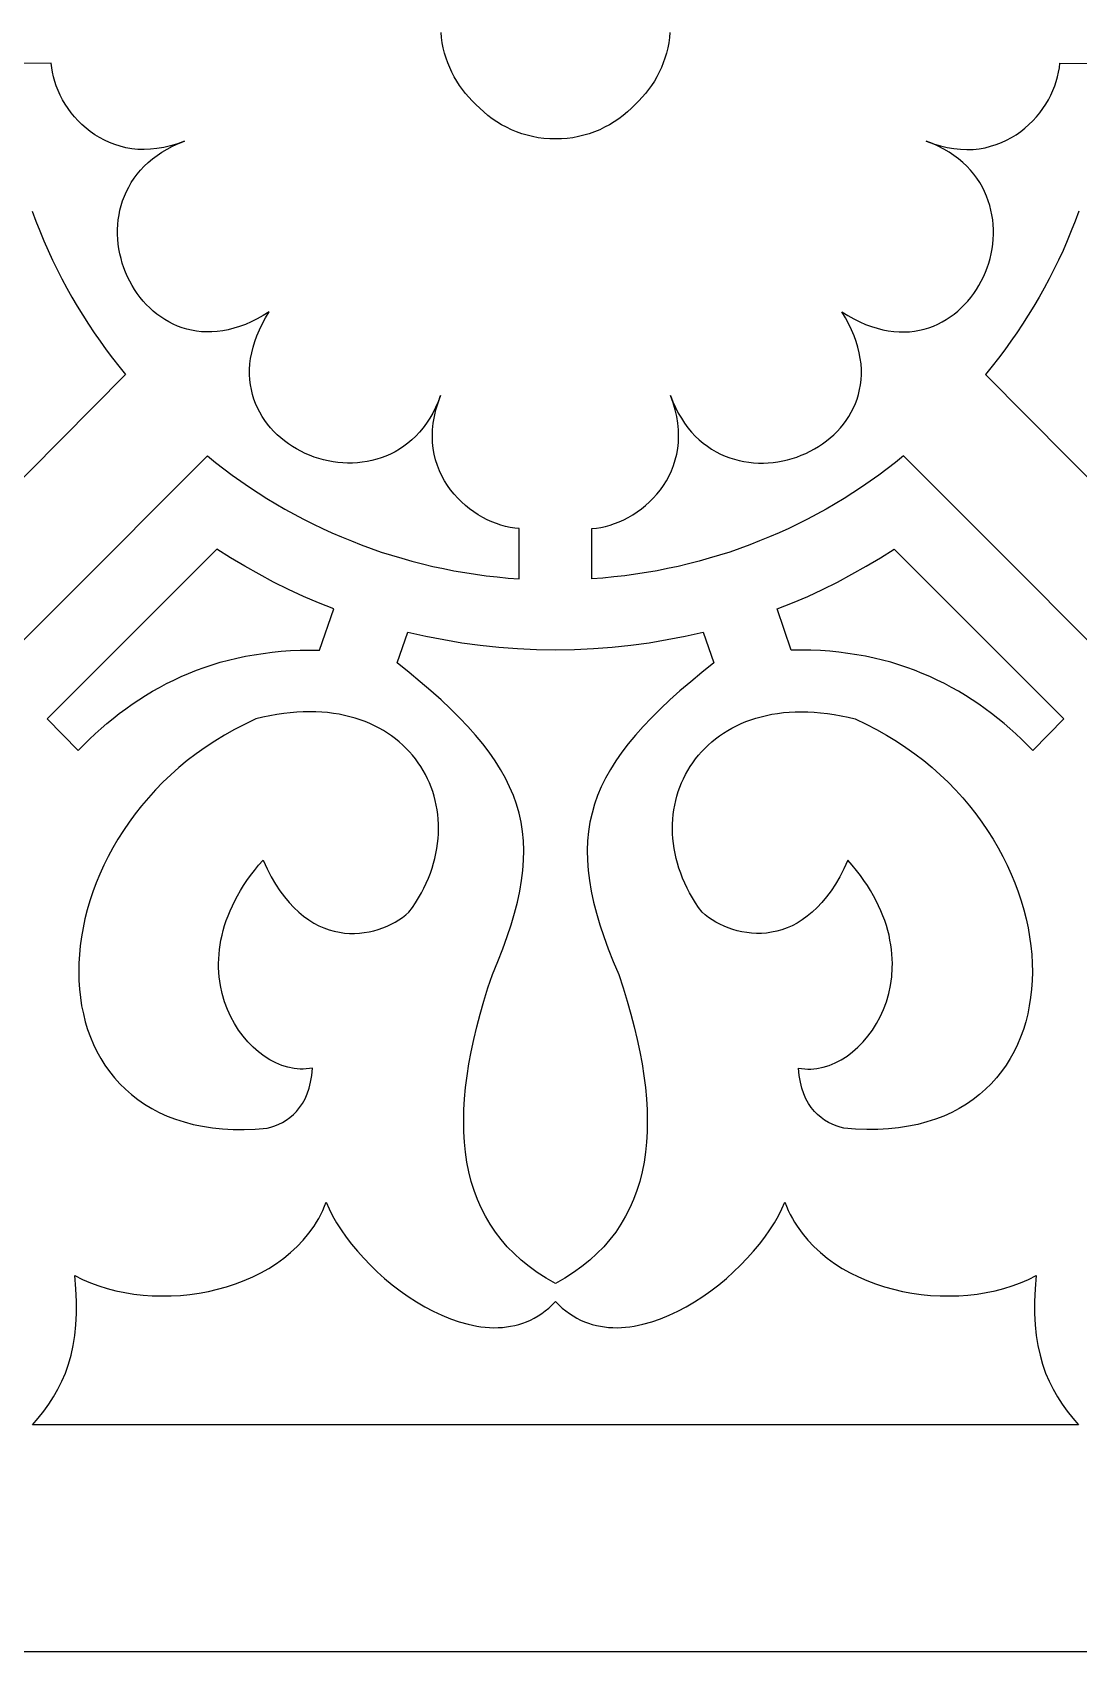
# Model space of a CAD drawing. Extents: x -54 to 62, y -138 to -98.
# Drawn here: x 7.35 to 20.18, y -138.19 to -118.33 of the extents above; entities that cross this region are included whole.
import ezdxf

# ---------------------------------------------------------------- set-up
doc = ezdxf.new("R2010")
doc.units = 0
doc.header["$MEASUREMENT"] = 0
doc.layers.add('LAYER_1', color=18, linetype='CONTINUOUS')

msp = doc.modelspace()

# ---------------------------------------------------------------- linework, layer by layer
at = {"layer": 'LAYER_1'}
for points in [[(15.17, -118.331), (15.164, -118.396), (15.154, -118.46), (15.142, -118.523), (15.126, -118.585), (15.108, -118.646), (15.087, -118.705), (15.064, -118.763), (15.038, -118.82), (15.009, -118.875), (14.978, -118.929), (14.944, -118.981), (14.908, -119.031), (14.87, -119.08), (14.83, -119.126), (14.787, -119.171), (14.743, -119.214), (14.696, -119.262), (14.647, -119.307), (14.595, -119.35), (14.542, -119.391), (14.486, -119.429), (14.429, -119.464), (14.369, -119.496), (14.308, -119.525), (14.245, -119.551), (14.181, -119.574), (14.115, -119.593), (14.047, -119.61), (13.979, -119.623), (13.909, -119.632), (13.838, -119.637), (13.766, -119.639), (13.695, -119.637), (13.624, -119.632), (13.554, -119.623), (13.485, -119.61), (13.418, -119.593), (13.352, -119.574), (13.288, -119.551), (13.225, -119.525), (13.164, -119.496), (13.104, -119.464), (13.047, -119.429), (12.991, -119.391), (12.937, -119.35), (12.886, -119.307), (12.837, -119.262), (12.79, -119.214), (12.745, -119.171), (12.703, -119.126), (12.663, -119.08), (12.625, -119.031), (12.589, -118.981), (12.555, -118.929), (12.524, -118.875), (12.495, -118.82), (12.469, -118.763), (12.445, -118.705), (12.424, -118.646), (12.406, -118.585), (12.391, -118.523), (12.378, -118.46), (12.369, -118.396), (12.363, -118.331)], [(5.927, -127.102), (9.5, -123.526), (9.6, -123.606), (9.701, -123.684), (9.804, -123.76), (9.908, -123.835), (10.014, -123.907), (10.121, -123.978), (10.229, -124.046), (10.339, -124.113), (10.45, -124.177), (10.563, -124.24), (10.677, -124.3), (10.792, -124.358), (10.908, -124.414), (11.026, -124.468), (11.144, -124.52), (11.264, -124.569), (11.385, -124.616), (11.508, -124.661), (11.631, -124.704), (11.755, -124.744), (11.881, -124.781), (12.007, -124.817), (12.134, -124.85), (12.263, -124.88), (12.392, -124.908), (12.522, -124.934), (12.653, -124.957), (12.785, -124.977), (12.918, -124.995), (13.051, -125.01), (13.185, -125.023), (13.32, -125.033), (13.32, -124.416), (13.266, -124.411), (13.211, -124.403), (13.155, -124.391), (13.098, -124.375), (13.042, -124.356), (12.985, -124.334), (12.929, -124.308), (12.874, -124.28), (12.819, -124.248), (12.766, -124.213), (12.713, -124.175), (12.663, -124.134), (12.614, -124.09), (12.567, -124.044), (12.523, -123.994), (12.481, -123.942), (12.442, -123.887), (12.406, -123.83), (12.373, -123.77), (12.344, -123.707), (12.319, -123.642), (12.297, -123.575), (12.28, -123.505), (12.268, -123.434), (12.26, -123.36), (12.257, -123.283), (12.259, -123.205), (12.267, -123.125), (12.281, -123.043), (12.3, -122.959), (12.326, -122.873), (12.358, -122.785), (12.329, -122.861), (12.296, -122.933), (12.261, -123.001), (12.224, -123.064), (12.184, -123.125), (12.142, -123.181), (12.098, -123.234), (12.053, -123.283), (12.005, -123.328), (11.956, -123.37), (11.905, -123.408), (11.852, -123.443), (11.799, -123.474), (11.744, -123.503), (11.688, -123.527), (11.631, -123.549), (11.574, -123.567), (11.515, -123.583), (11.456, -123.595), (11.397, -123.604), (11.338, -123.61), (11.278, -123.613), (11.218, -123.614), (11.158, -123.611), (11.099, -123.606), (11.039, -123.598), (10.981, -123.587), (10.922, -123.573), (10.865, -123.557), (10.808, -123.539), (10.752, -123.518), (10.698, -123.494), (10.644, -123.468), (10.592, -123.44), (10.541, -123.41), (10.492, -123.377), (10.444, -123.342), (10.399, -123.305), (10.355, -123.266), (10.313, -123.225), (10.274, -123.182), (10.237, -123.137), (10.202, -123.09), (10.17, -123.041), (10.14, -122.99), (10.114, -122.938), (10.09, -122.884), (10.069, -122.829), (10.052, -122.771), (10.038, -122.713), (10.027, -122.653), (10.02, -122.591), (10.016, -122.528), (10.017, -122.464), (10.021, -122.398), (10.029, -122.331), (10.042, -122.263), (10.059, -122.194), (10.08, -122.124), (10.106, -122.053), (10.137, -121.981), (10.172, -121.908), (10.212, -121.834), (10.258, -121.759), (10.183, -121.805), (10.11, -121.846), (10.037, -121.881), (9.965, -121.912), (9.894, -121.939), (9.824, -121.96), (9.755, -121.978), (9.687, -121.991), (9.62, -121.999), (9.555, -122.004), (9.49, -122.005), (9.427, -122.002), (9.366, -121.995), (9.305, -121.984), (9.247, -121.971), (9.189, -121.953), (9.134, -121.933), (9.08, -121.91), (9.027, -121.883), (8.976, -121.854), (8.927, -121.822), (8.88, -121.788), (8.835, -121.751), (8.792, -121.711), (8.75, -121.67), (8.711, -121.626), (8.674, -121.581), (8.639, -121.534), (8.606, -121.485), (8.575, -121.434), (8.546, -121.382), (8.52, -121.329), (8.496, -121.274), (8.475, -121.218), (8.456, -121.162), (8.44, -121.104), (8.426, -121.046), (8.415, -120.987), (8.407, -120.928), (8.401, -120.869), (8.398, -120.809), (8.398, -120.749), (8.401, -120.689), (8.407, -120.63), (8.416, -120.57), (8.427, -120.512), (8.442, -120.453), (8.46, -120.396), (8.482, -120.339), (8.506, -120.283), (8.534, -120.228), (8.565, -120.174), (8.6, -120.121), (8.638, -120.07), (8.68, -120.021), (8.725, -119.973), (8.773, -119.927), (8.826, -119.882), (8.882, -119.84), (8.942, -119.8), (9.006, -119.763), (9.073, -119.727), (9.145, -119.695), (9.22, -119.664), (9.133, -119.697), (9.047, -119.723), (8.963, -119.743), (8.881, -119.757), (8.801, -119.765), (8.723, -119.768), (8.647, -119.766), (8.573, -119.758), (8.501, -119.746), (8.431, -119.729), (8.364, -119.708), (8.299, -119.683), (8.236, -119.654), (8.176, -119.622), (8.118, -119.586), (8.063, -119.548), (8.011, -119.506), (7.961, -119.462), (7.914, -119.415), (7.87, -119.367), (7.829, -119.317), (7.791, -119.265), (7.756, -119.211), (7.723, -119.157), (7.694, -119.102), (7.669, -119.046), (7.646, -118.989), (7.627, -118.933), (7.611, -118.877), (7.599, -118.821), (7.59, -118.765), (7.585, -118.711), (6.968, -118.714)], [(21.606, -127.102), (18.032, -123.526), (17.933, -123.606), (17.832, -123.684), (17.729, -123.76), (17.625, -123.835), (17.519, -123.907), (17.412, -123.978), (17.304, -124.046), (17.194, -124.113), (17.083, -124.177), (16.97, -124.24), (16.856, -124.3), (16.741, -124.358), (16.625, -124.414), (16.507, -124.468), (16.388, -124.52), (16.268, -124.569), (16.147, -124.616), (16.025, -124.661), (15.902, -124.704), (15.778, -124.744), (15.652, -124.781), (15.526, -124.817), (15.398, -124.85), (15.27, -124.88), (15.141, -124.908), (15.011, -124.934), (14.88, -124.957), (14.748, -124.977), (14.615, -124.995), (14.482, -125.01), (14.347, -125.023), (14.212, -125.033), (14.212, -124.416), (14.267, -124.411), (14.322, -124.403), (14.378, -124.391), (14.435, -124.375), (14.491, -124.356), (14.548, -124.334), (14.604, -124.308), (14.659, -124.28), (14.714, -124.248), (14.767, -124.213), (14.819, -124.175), (14.87, -124.134), (14.919, -124.09), (14.965, -124.044), (15.01, -123.994), (15.052, -123.942), (15.091, -123.887), (15.127, -123.83), (15.159, -123.77), (15.188, -123.707), (15.214, -123.642), (15.235, -123.575), (15.252, -123.505), (15.265, -123.434), (15.273, -123.36), (15.276, -123.283), (15.273, -123.205), (15.266, -123.125), (15.252, -123.043), (15.232, -122.959), (15.207, -122.873), (15.175, -122.785), (15.204, -122.861), (15.237, -122.933), (15.272, -123.001), (15.309, -123.064), (15.349, -123.125), (15.39, -123.181), (15.434, -123.234), (15.48, -123.283), (15.528, -123.328), (15.577, -123.37), (15.628, -123.408), (15.68, -123.443), (15.734, -123.474), (15.789, -123.503), (15.845, -123.527), (15.902, -123.549), (15.959, -123.567), (16.017, -123.583), (16.076, -123.595), (16.136, -123.604), (16.195, -123.61), (16.255, -123.613), (16.315, -123.614), (16.375, -123.611), (16.434, -123.606), (16.493, -123.598), (16.552, -123.587), (16.61, -123.573), (16.668, -123.557), (16.725, -123.539), (16.78, -123.518), (16.835, -123.494), (16.889, -123.468), (16.941, -123.44), (16.992, -123.41), (17.041, -123.377), (17.088, -123.342), (17.134, -123.305), (17.178, -123.266), (17.219, -123.225), (17.259, -123.182), (17.296, -123.137), (17.331, -123.09), (17.363, -123.041), (17.392, -122.99), (17.419, -122.938), (17.443, -122.884), (17.463, -122.829), (17.481, -122.771), (17.495, -122.713), (17.506, -122.653), (17.513, -122.591), (17.516, -122.528), (17.516, -122.464), (17.512, -122.398), (17.503, -122.331), (17.491, -122.263), (17.474, -122.194), (17.452, -122.124), (17.427, -122.053), (17.396, -121.981), (17.361, -121.908), (17.32, -121.834), (17.275, -121.759), (17.349, -121.805), (17.423, -121.846), (17.496, -121.881), (17.568, -121.912), (17.639, -121.939), (17.709, -121.96), (17.778, -121.978), (17.846, -121.991), (17.913, -121.999), (17.978, -122.004), (18.042, -122.005), (18.105, -122.002), (18.167, -121.995), (18.227, -121.984), (18.286, -121.971), (18.343, -121.953), (18.399, -121.933), (18.453, -121.91), (18.506, -121.883), (18.556, -121.854), (18.605, -121.822), (18.652, -121.788), (18.698, -121.751), (18.741, -121.711), (18.782, -121.67), (18.822, -121.626), (18.859, -121.581), (18.894, -121.534), (18.927, -121.485), (18.958, -121.434), (18.986, -121.382), (19.013, -121.329), (19.036, -121.274), (19.058, -121.218), (19.077, -121.162), (19.093, -121.104), (19.107, -121.046), (19.118, -120.987), (19.126, -120.928), (19.132, -120.869), (19.135, -120.809), (19.135, -120.749), (19.132, -120.689), (19.126, -120.63), (19.117, -120.57), (19.105, -120.512), (19.09, -120.453), (19.072, -120.396), (19.051, -120.339), (19.026, -120.283), (18.999, -120.228), (18.967, -120.174), (18.933, -120.121), (18.895, -120.07), (18.853, -120.021), (18.808, -119.973), (18.759, -119.927), (18.707, -119.882), (18.651, -119.84), (18.591, -119.8), (18.527, -119.763), (18.459, -119.727), (18.388, -119.695), (18.312, -119.664), (18.4, -119.697), (18.485, -119.723), (18.569, -119.743), (18.651, -119.757), (18.732, -119.765), (18.81, -119.768), (18.886, -119.766), (18.96, -119.758), (19.032, -119.746), (19.101, -119.729), (19.169, -119.708), (19.234, -119.683), (19.296, -119.654), (19.357, -119.622), (19.414, -119.586), (19.469, -119.548), (19.522, -119.506), (19.571, -119.462), (19.618, -119.415), (19.662, -119.367), (19.704, -119.317), (19.742, -119.265), (19.777, -119.211), (19.809, -119.157), (19.838, -119.102), (19.864, -119.046), (19.887, -118.989), (19.906, -118.933), (19.922, -118.877), (19.934, -118.821), (19.943, -118.765), (19.948, -118.711), (20.564, -118.714)], [(7.35, -120.525), (7.395, -120.647), (7.443, -120.767), (7.493, -120.887), (7.545, -121.006), (7.599, -121.123), (7.656, -121.239), (7.715, -121.354), (7.776, -121.467), (7.839, -121.58), (7.904, -121.69), (7.971, -121.8), (8.04, -121.908), (8.111, -122.015), (8.184, -122.12), (8.259, -122.224), (8.336, -122.326), (8.415, -122.427), (8.495, -122.526), (4.938, -126.118)], [(20.183, -120.525), (20.138, -120.647), (20.09, -120.767), (20.04, -120.887), (19.988, -121.006), (19.933, -121.123), (19.877, -121.239), (19.818, -121.354), (19.757, -121.467), (19.694, -121.58), (19.629, -121.69), (19.562, -121.8), (19.493, -121.908), (19.422, -122.015), (19.349, -122.12), (19.274, -122.224), (19.197, -122.326), (19.118, -122.427), (19.037, -122.526), (22.595, -126.118)], [(-54.476, -138.189), (61.942, -138.189)]]:
    msp.add_lwpolyline(points, dxfattribs=at)
for points in [[(7.534, -126.752), (7.914, -127.138), (8.052, -127.001), (8.122, -126.934), (8.195, -126.869), (8.268, -126.806), (8.343, -126.744), (8.419, -126.684), (8.497, -126.626), (8.577, -126.57), (8.658, -126.515), (8.74, -126.463), (8.824, -126.412), (8.91, -126.364), (8.997, -126.318), (9.086, -126.274), (9.177, -126.232), (9.269, -126.192), (9.364, -126.155), (9.459, -126.12), (9.557, -126.087), (9.656, -126.057), (9.758, -126.03), (9.861, -126.005), (9.966, -125.983), (10.072, -125.964), (10.181, -125.947), (10.292, -125.933), (10.405, -125.922), (10.519, -125.914), (10.636, -125.909), (10.754, -125.907), (10.875, -125.908), (11.05, -125.403), (10.861, -125.328), (10.675, -125.248), (10.492, -125.162), (10.311, -125.072), (10.133, -124.977), (9.957, -124.878), (9.784, -124.775), (9.614, -124.668)], [(19.999, -126.752), (19.618, -127.138), (19.481, -127.001), (19.41, -126.934), (19.338, -126.869), (19.265, -126.806), (19.19, -126.744), (19.113, -126.684), (19.035, -126.626), (18.956, -126.57), (18.875, -126.515), (18.792, -126.463), (18.708, -126.412), (18.623, -126.364), (18.535, -126.318), (18.446, -126.274), (18.356, -126.232), (18.263, -126.192), (18.169, -126.155), (18.073, -126.12), (17.976, -126.087), (17.876, -126.057), (17.775, -126.03), (17.672, -126.005), (17.567, -125.983), (17.46, -125.964), (17.351, -125.947), (17.241, -125.933), (17.128, -125.922), (17.013, -125.914), (16.897, -125.909), (16.778, -125.907), (16.657, -125.908), (16.483, -125.403), (16.672, -125.328), (16.858, -125.248), (17.041, -125.162), (17.222, -125.072), (17.4, -124.977), (17.576, -124.878), (17.749, -124.775), (17.919, -124.668)], [(13.766, -125.902), (14, -125.898), (14.231, -125.888), (14.461, -125.87), (14.689, -125.847), (14.914, -125.816), (15.137, -125.779), (15.357, -125.736), (15.575, -125.687), (15.708, -126.062), (15.562, -126.18), (15.424, -126.295), (15.292, -126.407), (15.169, -126.518), (15.052, -126.628), (14.943, -126.736), (14.841, -126.843), (14.747, -126.949), (14.659, -127.055), (14.579, -127.16), (14.506, -127.265), (14.44, -127.37), (14.38, -127.476), (14.328, -127.582), (14.283, -127.689), (14.245, -127.797), (14.214, -127.907), (14.189, -128.018), (14.171, -128.131), (14.16, -128.247), (14.156, -128.364), (14.158, -128.485), (14.167, -128.608), (14.183, -128.734), (14.205, -128.863), (14.234, -128.997), (14.269, -129.134), (14.311, -129.275), (14.359, -129.42), (14.413, -129.57), (14.474, -129.725), (14.541, -129.885), (14.595, -130.05), (14.645, -130.212), (14.691, -130.371), (14.732, -130.527), (14.768, -130.681), (14.8, -130.833), (14.828, -130.981), (14.85, -131.127), (14.868, -131.27), (14.881, -131.41), (14.889, -131.547), (14.892, -131.681), (14.89, -131.813), (14.882, -131.941), (14.87, -132.066), (14.852, -132.188), (14.828, -132.306), (14.799, -132.422), (14.764, -132.534), (14.724, -132.643), (14.678, -132.748), (14.626, -132.85), (14.568, -132.949), (14.504, -133.044), (14.434, -133.136), (14.357, -133.224), (14.275, -133.308), (14.186, -133.389), (14.091, -133.466), (13.989, -133.539), (13.881, -133.609), (13.766, -133.674), (13.652, -133.609), (13.543, -133.539), (13.442, -133.466), (13.347, -133.389), (13.258, -133.308), (13.175, -133.224), (13.099, -133.136), (13.029, -133.044), (12.965, -132.949), (12.907, -132.85), (12.855, -132.748), (12.809, -132.643), (12.769, -132.534), (12.734, -132.422), (12.705, -132.306), (12.681, -132.188), (12.663, -132.066), (12.65, -131.941), (12.643, -131.813), (12.641, -131.681), (12.644, -131.547), (12.651, -131.41), (12.664, -131.27), (12.682, -131.127), (12.705, -130.981), (12.732, -130.833), (12.764, -130.681), (12.801, -130.527), (12.842, -130.371), (12.888, -130.212), (12.938, -130.05), (12.992, -129.885), (13.059, -129.725), (13.12, -129.57), (13.174, -129.42), (13.222, -129.275), (13.264, -129.134), (13.299, -128.997), (13.328, -128.863), (13.35, -128.734), (13.365, -128.608), (13.374, -128.485), (13.377, -128.364), (13.373, -128.247), (13.362, -128.131), (13.344, -128.018), (13.319, -127.907), (13.288, -127.797), (13.25, -127.689), (13.204, -127.582), (13.152, -127.476), (13.093, -127.37), (13.027, -127.265), (12.954, -127.16), (12.874, -127.055), (12.786, -126.949), (12.692, -126.843), (12.59, -126.736), (12.481, -126.628), (12.364, -126.518), (12.24, -126.407), (12.109, -126.295), (11.971, -126.18), (11.825, -126.062), (11.958, -125.687), (12.175, -125.736), (12.396, -125.779), (12.618, -125.816), (12.844, -125.847), (13.071, -125.87), (13.301, -125.888), (13.533, -125.898)], [(10.786, -131.034), (10.749, -131.04), (10.711, -131.044), (10.674, -131.046), (10.636, -131.045), (10.598, -131.043), (10.561, -131.038), (10.485, -131.023), (10.41, -131), (10.336, -130.969), (10.264, -130.931), (10.193, -130.886), (10.124, -130.835), (10.058, -130.777), (9.996, -130.713), (9.936, -130.643), (9.881, -130.568), (9.831, -130.488), (9.785, -130.403), (9.744, -130.313), (9.71, -130.219), (9.681, -130.12), (9.659, -130.019), (9.645, -129.913), (9.637, -129.805), (9.637, -129.749), (9.638, -129.693), (9.642, -129.636), (9.647, -129.579), (9.655, -129.521), (9.665, -129.463), (9.678, -129.404), (9.693, -129.344), (9.71, -129.284), (9.73, -129.224), (9.752, -129.164), (9.777, -129.103), (9.805, -129.042), (9.835, -128.98), (9.868, -128.919), (9.904, -128.857), (9.943, -128.795), (9.984, -128.733), (10.029, -128.671), (10.077, -128.608), (10.127, -128.546), (10.181, -128.484), (10.23, -128.589), (10.281, -128.686), (10.333, -128.776), (10.387, -128.858), (10.443, -128.934), (10.501, -129.003), (10.559, -129.065), (10.619, -129.121), (10.679, -129.171), (10.741, -129.215), (10.803, -129.254), (10.865, -129.287), (10.928, -129.314), (10.991, -129.337), (11.054, -129.355), (11.117, -129.368), (11.179, -129.377), (11.241, -129.381), (11.302, -129.382), (11.363, -129.379), (11.422, -129.372), (11.481, -129.362), (11.538, -129.348), (11.594, -129.332), (11.648, -129.313), (11.701, -129.292), (11.751, -129.268), (11.8, -129.242), (11.846, -129.215), (11.89, -129.185), (11.931, -129.154), (11.97, -129.122), (12.012, -129.064), (12.051, -129.005), (12.088, -128.945), (12.122, -128.885), (12.153, -128.825), (12.182, -128.765), (12.208, -128.704), (12.232, -128.644), (12.253, -128.583), (12.272, -128.522), (12.288, -128.461), (12.301, -128.4), (12.312, -128.34), (12.321, -128.279), (12.327, -128.219), (12.331, -128.159), (12.333, -128.099), (12.332, -128.04), (12.329, -127.982), (12.323, -127.923), (12.315, -127.866), (12.305, -127.809), (12.293, -127.753), (12.278, -127.697), (12.262, -127.643), (12.243, -127.589), (12.221, -127.536), (12.198, -127.484), (12.173, -127.434), (12.145, -127.384), (12.115, -127.335), (12.084, -127.288), (12.05, -127.242), (12.014, -127.197), (11.976, -127.154), (11.936, -127.112), (11.894, -127.071), (11.851, -127.033), (11.805, -126.995), (11.757, -126.96), (11.708, -126.926), (11.656, -126.894), (11.603, -126.864), (11.548, -126.835), (11.491, -126.809), (11.432, -126.784), (11.372, -126.762), (11.31, -126.742), (11.246, -126.724), (11.18, -126.708), (11.113, -126.694), (11.044, -126.683), (10.973, -126.674), (10.901, -126.668), (10.827, -126.664), (10.751, -126.663), (10.674, -126.664), (10.596, -126.668), (10.515, -126.675), (10.434, -126.685), (10.351, -126.697), (10.266, -126.713), (10.18, -126.731), (10.092, -126.752), (9.96, -126.815), (9.832, -126.881), (9.708, -126.95), (9.588, -127.023), (9.472, -127.1), (9.36, -127.18), (9.252, -127.263), (9.149, -127.348), (9.049, -127.437), (8.954, -127.528), (8.862, -127.621), (8.775, -127.717), (8.692, -127.815), (8.614, -127.915), (8.539, -128.016), (8.469, -128.119), (8.402, -128.224), (8.34, -128.33), (8.283, -128.437), (8.229, -128.545), (8.18, -128.653), (8.135, -128.763), (8.094, -128.872), (8.057, -128.983), (8.025, -129.093), (7.997, -129.203), (7.974, -129.313), (7.955, -129.423), (7.94, -129.532), (7.929, -129.64), (7.923, -129.748), (7.921, -129.855), (7.924, -129.96), (7.93, -130.064), (7.942, -130.167), (7.957, -130.268), (7.978, -130.367), (8.002, -130.465), (8.031, -130.56), (8.065, -130.653), (8.102, -130.743), (8.145, -130.831), (8.192, -130.916), (8.243, -130.998), (8.299, -131.077), (8.359, -131.152), (8.424, -131.225), (8.494, -131.293), (8.568, -131.358), (8.646, -131.419), (8.729, -131.476), (8.817, -131.529), (8.909, -131.577), (9.006, -131.621), (9.107, -131.66), (9.214, -131.694), (9.324, -131.723), (9.44, -131.746), (9.56, -131.765), (9.684, -131.778), (9.814, -131.785), (9.948, -131.786), (10.086, -131.781), (10.23, -131.77), (10.278, -131.758), (10.326, -131.742), (10.374, -131.722), (10.421, -131.699), (10.466, -131.672), (10.511, -131.641), (10.553, -131.604), (10.593, -131.564), (10.63, -131.518), (10.665, -131.467), (10.696, -131.41), (10.723, -131.347), (10.746, -131.279), (10.764, -131.204), (10.778, -131.123)], [(16.747, -131.034), (16.784, -131.04), (16.821, -131.044), (16.859, -131.046), (16.896, -131.045), (16.934, -131.043), (16.972, -131.038), (17.047, -131.023), (17.122, -131), (17.196, -130.969), (17.269, -130.931), (17.34, -130.886), (17.409, -130.835), (17.474, -130.777), (17.537, -130.713), (17.596, -130.643), (17.651, -130.568), (17.702, -130.488), (17.748, -130.403), (17.788, -130.313), (17.823, -130.219), (17.852, -130.12), (17.873, -130.019), (17.888, -129.913), (17.895, -129.805), (17.896, -129.749), (17.895, -129.693), (17.891, -129.636), (17.885, -129.579), (17.877, -129.521), (17.867, -129.463), (17.855, -129.404), (17.84, -129.344), (17.823, -129.284), (17.803, -129.224), (17.78, -129.164), (17.756, -129.103), (17.728, -129.042), (17.698, -128.98), (17.665, -128.919), (17.629, -128.857), (17.59, -128.795), (17.548, -128.733), (17.504, -128.671), (17.456, -128.608), (17.405, -128.546), (17.351, -128.484), (17.303, -128.589), (17.252, -128.686), (17.2, -128.776), (17.145, -128.858), (17.089, -128.934), (17.032, -129.003), (16.974, -129.065), (16.914, -129.121), (16.853, -129.171), (16.792, -129.215), (16.73, -129.254), (16.668, -129.287), (16.605, -129.314), (16.542, -129.337), (16.479, -129.355), (16.416, -129.368), (16.354, -129.377), (16.292, -129.381), (16.231, -129.382), (16.17, -129.379), (16.11, -129.372), (16.052, -129.362), (15.995, -129.348), (15.939, -129.332), (15.885, -129.313), (15.832, -129.292), (15.782, -129.268), (15.733, -129.242), (15.687, -129.215), (15.643, -129.185), (15.602, -129.154), (15.563, -129.122), (15.521, -129.064), (15.482, -129.005), (15.445, -128.945), (15.411, -128.885), (15.38, -128.825), (15.351, -128.765), (15.325, -128.704), (15.301, -128.644), (15.28, -128.583), (15.261, -128.522), (15.245, -128.461), (15.232, -128.4), (15.22, -128.34), (15.212, -128.279), (15.205, -128.219), (15.202, -128.159), (15.2, -128.099), (15.201, -128.04), (15.204, -127.982), (15.21, -127.923), (15.217, -127.866), (15.228, -127.809), (15.24, -127.753), (15.254, -127.697), (15.271, -127.643), (15.29, -127.589), (15.311, -127.536), (15.335, -127.484), (15.36, -127.434), (15.388, -127.384), (15.417, -127.335), (15.449, -127.288), (15.483, -127.242), (15.519, -127.197), (15.557, -127.154), (15.597, -127.112), (15.638, -127.071), (15.682, -127.033), (15.728, -126.995), (15.776, -126.96), (15.825, -126.926), (15.877, -126.894), (15.93, -126.864), (15.985, -126.835), (16.042, -126.809), (16.1, -126.784), (16.161, -126.762), (16.223, -126.742), (16.287, -126.724), (16.353, -126.708), (16.42, -126.694), (16.489, -126.683), (16.56, -126.674), (16.632, -126.668), (16.706, -126.664), (16.782, -126.663), (16.859, -126.664), (16.937, -126.668), (17.017, -126.675), (17.099, -126.685), (17.182, -126.697), (17.267, -126.713), (17.353, -126.731), (17.44, -126.752), (17.573, -126.815), (17.701, -126.881), (17.825, -126.95), (17.945, -127.023), (18.061, -127.1), (18.173, -127.18), (18.28, -127.263), (18.384, -127.348), (18.484, -127.437), (18.579, -127.528), (18.67, -127.621), (18.758, -127.717), (18.84, -127.815), (18.919, -127.915), (18.994, -128.016), (19.064, -128.119), (19.13, -128.224), (19.192, -128.33), (19.25, -128.437), (19.304, -128.545), (19.353, -128.653), (19.398, -128.763), (19.439, -128.872), (19.475, -128.983), (19.507, -129.093), (19.535, -129.203), (19.559, -129.313), (19.578, -129.423), (19.593, -129.532), (19.604, -129.64), (19.61, -129.748), (19.612, -129.855), (19.609, -129.96), (19.602, -130.064), (19.591, -130.167), (19.575, -130.268), (19.555, -130.367), (19.531, -130.465), (19.502, -130.56), (19.468, -130.653), (19.43, -130.743), (19.388, -130.831), (19.341, -130.916), (19.29, -130.998), (19.234, -131.077), (19.173, -131.152), (19.109, -131.225), (19.039, -131.293), (18.965, -131.358), (18.887, -131.419), (18.804, -131.476), (18.716, -131.529), (18.624, -131.577), (18.527, -131.621), (18.425, -131.66), (18.319, -131.694), (18.208, -131.723), (18.093, -131.746), (17.973, -131.765), (17.848, -131.778), (17.719, -131.785), (17.585, -131.786), (17.446, -131.781), (17.303, -131.77), (17.255, -131.758), (17.207, -131.742), (17.159, -131.722), (17.112, -131.699), (17.066, -131.672), (17.022, -131.641), (16.98, -131.604), (16.94, -131.564), (16.902, -131.518), (16.868, -131.467), (16.837, -131.41), (16.81, -131.347), (16.787, -131.279), (16.769, -131.204), (16.755, -131.123)], [(14.947, -135.409), (13.892, -135.409), (13.766, -135.409), (13.641, -135.409), (12.586, -135.409), (9.241, -135.409), (7.355, -135.409), (7.426, -135.326), (7.493, -135.241), (7.555, -135.154), (7.613, -135.065), (7.666, -134.971), (7.715, -134.874), (7.758, -134.773), (7.795, -134.666), (7.827, -134.555), (7.853, -134.437), (7.873, -134.313), (7.887, -134.182), (7.894, -134.043), (7.895, -133.896), (7.888, -133.741), (7.874, -133.577), (7.968, -133.624), (8.066, -133.666), (8.166, -133.703), (8.27, -133.736), (8.377, -133.763), (8.486, -133.786), (8.597, -133.804), (8.71, -133.817), (8.823, -133.825), (8.938, -133.828), (9.053, -133.827), (9.168, -133.82), (9.284, -133.809), (9.398, -133.793), (9.512, -133.772), (9.624, -133.746), (9.735, -133.715), (9.844, -133.68), (9.95, -133.639), (10.054, -133.594), (10.154, -133.544), (10.252, -133.489), (10.345, -133.43), (10.434, -133.365), (10.519, -133.296), (10.599, -133.222), (10.674, -133.143), (10.743, -133.059), (10.806, -132.97), (10.835, -132.924), (10.863, -132.877), (10.889, -132.828), (10.913, -132.779), (10.936, -132.728), (10.956, -132.676), (10.991, -132.759), (11.033, -132.844), (11.082, -132.93), (11.137, -133.018), (11.199, -133.105), (11.266, -133.193), (11.338, -133.28), (11.415, -133.366), (11.497, -133.45), (11.582, -133.532), (11.672, -133.612), (11.765, -133.69), (11.861, -133.763), (11.96, -133.833), (12.061, -133.899), (12.164, -133.959), (12.268, -134.015), (12.374, -134.065), (12.48, -134.108), (12.587, -134.145), (12.694, -134.175), (12.8, -134.197), (12.853, -134.205), (12.906, -134.211), (12.959, -134.215), (13.011, -134.217), (13.063, -134.216), (13.115, -134.213), (13.166, -134.208), (13.216, -134.2), (13.266, -134.19), (13.315, -134.177), (13.364, -134.162), (13.412, -134.144), (13.46, -134.123), (13.506, -134.1), (13.552, -134.073), (13.597, -134.044), (13.641, -134.012), (13.684, -133.977), (13.726, -133.938), (13.766, -133.897), (13.807, -133.938), (13.849, -133.977), (13.892, -134.012), (13.936, -134.044), (13.981, -134.073), (14.027, -134.1), (14.073, -134.123), (14.121, -134.144), (14.169, -134.162), (14.217, -134.177), (14.267, -134.19), (14.317, -134.2), (14.367, -134.208), (14.418, -134.213), (14.47, -134.216), (14.522, -134.217), (14.574, -134.215), (14.626, -134.211), (14.679, -134.205), (14.732, -134.197), (14.839, -134.175), (14.946, -134.145), (15.053, -134.108), (15.159, -134.065), (15.265, -134.015), (15.369, -133.959), (15.472, -133.899), (15.573, -133.833), (15.672, -133.763), (15.768, -133.69), (15.861, -133.612), (15.95, -133.532), (16.036, -133.45), (16.118, -133.366), (16.195, -133.28), (16.267, -133.193), (16.334, -133.105), (16.395, -133.018), (16.451, -132.93), (16.499, -132.844), (16.542, -132.759), (16.576, -132.676), (16.597, -132.728), (16.62, -132.779), (16.644, -132.828), (16.67, -132.877), (16.698, -132.924), (16.727, -132.97), (16.79, -133.059), (16.859, -133.143), (16.934, -133.222), (17.014, -133.296), (17.098, -133.365), (17.188, -133.43), (17.281, -133.489), (17.378, -133.544), (17.479, -133.594), (17.583, -133.639), (17.689, -133.68), (17.798, -133.715), (17.909, -133.746), (18.021, -133.772), (18.135, -133.793), (18.249, -133.809), (18.364, -133.82), (18.48, -133.827), (18.595, -133.828), (18.709, -133.825), (18.823, -133.817), (18.936, -133.804), (19.047, -133.786), (19.156, -133.763), (19.262, -133.736), (19.366, -133.703), (19.467, -133.666), (19.565, -133.624), (19.659, -133.577), (19.645, -133.741), (19.638, -133.896), (19.639, -134.043), (19.646, -134.182), (19.659, -134.313), (19.679, -134.437), (19.706, -134.555), (19.738, -134.666), (19.775, -134.773), (19.818, -134.874), (19.866, -134.971), (19.92, -135.065), (19.978, -135.154), (20.04, -135.241), (20.107, -135.326), (20.178, -135.409), (18.292, -135.409)]]:
    msp.add_lwpolyline(points, close=True, dxfattribs=at)

doc.saveas('drawing.dxf')
